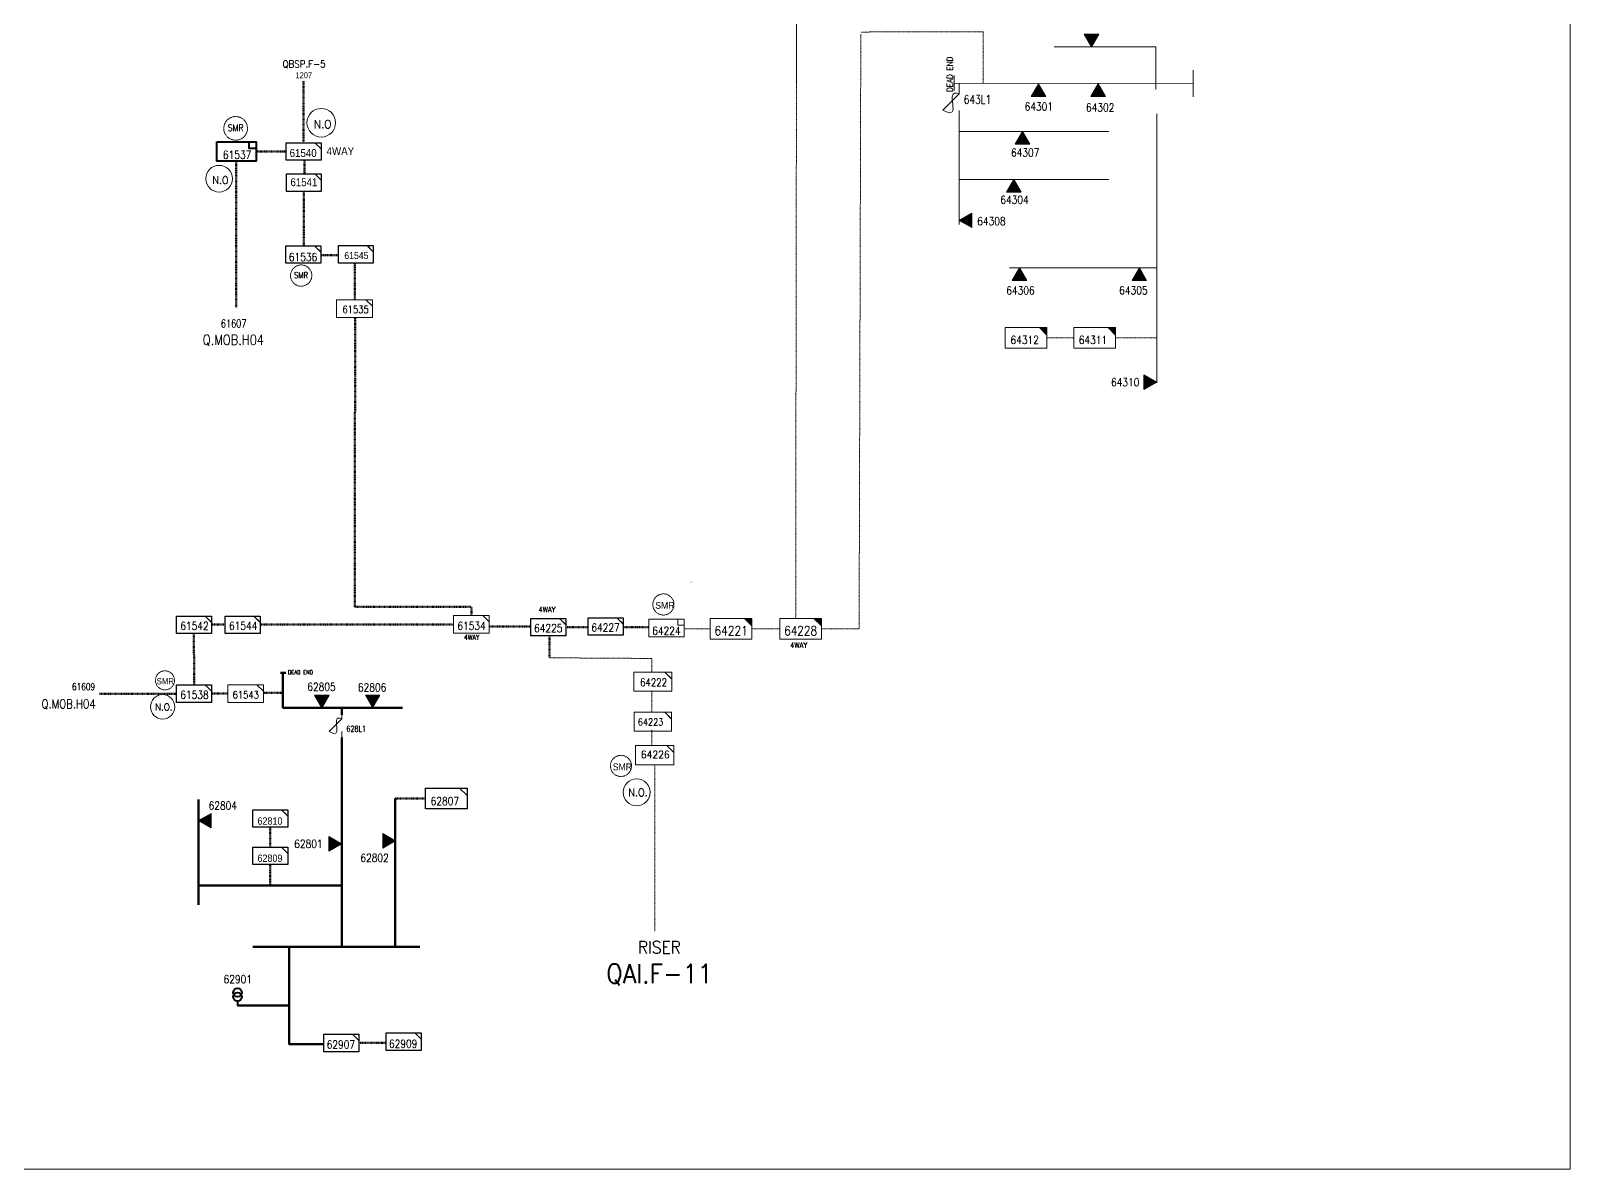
# Model space of a CAD drawing. Header units: metres. Extents: x 65984 to 144644, y -19036 to 23726.
# Drawn here: x 91086 to 92260, y 9464 to 10333 of the extents above; entities that cross this region are included whole.
import ezdxf
from ezdxf.enums import TextEntityAlignment as Align

# ---------------------------------------------------------------- set-up
doc = ezdxf.new("R2010")
doc.units = ezdxf.units.M
doc.header["$MEASUREMENT"] = 0
doc.linetypes.add('( Center )', pattern=[2, 1.25, -0.25, 0.25, -0.25])
doc.linetypes.add('DGN Style 3', pattern=[0.013877, 0, -0.013877])
doc.layers.get('0').update_dxf_attribs({"color": 95, "lineweight": 40})
for name, color, linetype, lineweight in [('d_switch', 95, 'Continuous', 40), ('d_tf', 1, 'Continuous', 40), ('d_tf no', 6, 'Continuous', 40), ('d_ug cable', 95, 'Continuous', 40), ('d_ug main line', 95, 'Continuous', 40), ('d_village name', 7, 'Continuous', 40), ('fedr no', 95, 'Continuous', 40), ('O H MAIN FEEDER', 4, 'Continuous', 100), ('SW N O', 114, 'Continuous', 30)]:
    doc.layers.add(name, color=color, linetype=linetype, lineweight=lineweight)
doc.styles.add('Style-msdefault', font='msdefault.shx')
doc.styles.add('Style-simplex', font='simplex.shx')
doc.styles.add('Style-STANDARD', font='STANDARD.shx')

# ---------------------------------------------------------------- blocks, each defined once
blk = doc.blocks.new('TRANS_2_2')
at = {"color": 0, "linetype": 'Continuous', "lineweight": -2, "ltscale": 500, "flags": 128}
blk.add_lwpolyline([(8668600, 4991700), (8668600, -5008300), (9500, -8300)], close=True, dxfattribs=at)
at = {"color": 0, "linetype": 'Continuous', "lineweight": -2, "ltscale": 500}
blk.add_solid([(8668600, 4991700), (8668600, -5008300), (9500, -8300)], dxfattribs=at)
blk = doc.blocks.new('FUSE01_1')
at = {"color": 0, "linetype": 'ByBlock', "lineweight": -2, "ltscale": 500}
blk.add_line((0, -8575), (0, -11275), dxfattribs=at)
at = {"color": 0, "linetype": 'ByBlock', "lineweight": -2, "ltscale": 500, "flags": 128}
blk.add_lwpolyline([(0, 25), (0, -2875), (-5600, -8475)], dxfattribs=at)
at = {"color": 0, "linetype": 'ByBlock', "lineweight": -2, "ltscale": 500}
blk.add_open_spline([(-5600, -8475), (1700, -12675), (-5800, -675), (0, -2875)], degree=3, dxfattribs=at)
blk = doc.blocks.new('TF_2_3')
at = {"layer": 'd_village name', "color": 0, "linetype": 'Continuous', "lineweight": -2, "ltscale": 500}
blk.add_line((3150, 2475), (4950, 675), dxfattribs=at)
blk.add_3dface([(-5050, 2475), (4950, 2475), (4950, -2525), (-5050, -2525)], dxfattribs=at)
blk = doc.blocks.new('exist.us-1000kva_1_2')
at = {"layer": 'd_village name', "color": 0, "linetype": 'Continuous', "lineweight": -2, "ltscale": 500, "flags": 128}
blk.add_lwpolyline([(19997, 6459), (16400, 10000), (20000, 10000)], close=True, dxfattribs=at)
at = {"layer": 'd_village name', "color": 0, "linetype": 'Continuous', "lineweight": -2, "ltscale": 500, "extrusion": (0, 0, -1)}
blk.add_solid([(-19997, 6459), (-16400, 10000), (-20000, 10000)], dxfattribs=at)
at = {"layer": 'd_village name', "color": 0, "linetype": 'DGN Style 3', "lineweight": -2, "ltscale": 500, "xscale": 2, "yscale": 2}
blk.add_blockref('TF_2_3', (10100, 5050), dxfattribs=at)
blk = doc.blocks.new('TF3_3_2')
at = {"layer": 'd_village name', "color": 0, "linetype": 'Continuous', "lineweight": -2, "ltscale": 500}
for p, q in [((5650, 4500), (9150, 4500)), ((9150, 4500), (9150, 1000))]:
    blk.add_line(p, q, dxfattribs=at)
at = {"layer": 'd_village name', "color": 0, "linetype": 'Continuous', "lineweight": -2, "ltscale": 500, "flags": 128}
blk.add_lwpolyline([(9150, 1000), (5650, 1000), (5650, 4500)], dxfattribs=at)
at = {"layer": 'd_village name', "color": 0, "linetype": 'Continuous', "lineweight": -2, "ltscale": 500}
blk.add_3dface([(-10850, 4500), (9150, 4500), (9150, -5500), (-10850, -5500)], dxfattribs=at)
blk = doc.blocks.new('TF_1_3')
at = {"layer": 'd_village name', "color": 0, "linetype": 'Continuous', "lineweight": -2, "ltscale": 500}
blk.add_line((3150, 2475), (4950, 675), dxfattribs=at)
blk.add_3dface([(-5050, 2475), (4950, 2475), (4950, -2525), (-5050, -2525)], dxfattribs=at)
blk = doc.blocks.new('TF3_3_1')
at = {"layer": 'd_village name', "color": 0, "linetype": 'Continuous', "lineweight": -2, "ltscale": 500}
for p, q in [((5650, 4500), (9150, 4500)), ((9150, 4500), (9150, 1000))]:
    blk.add_line(p, q, dxfattribs=at)
at = {"layer": 'd_village name', "color": 0, "linetype": 'Continuous', "lineweight": -2, "ltscale": 500, "flags": 128}
blk.add_lwpolyline([(9150, 1000), (5650, 1000), (5650, 4500)], dxfattribs=at)
at = {"layer": 'd_village name', "color": 0, "linetype": 'Continuous', "lineweight": -2, "ltscale": 500}
blk.add_3dface([(-10850, 4500), (9150, 4500), (9150, -5500), (-10850, -5500)], dxfattribs=at)
blk = doc.blocks.new('TRANS_2_1')
at = {"color": 0, "linetype": 'Continuous', "lineweight": 0, "ltscale": 500, "flags": 128}
blk.add_lwpolyline([(8668600, 4991700), (8668600, -5008300), (9500, -8300)], close=True, dxfattribs=at)
at = {"color": 0, "linetype": 'Continuous', "lineweight": 0, "ltscale": 500}
blk.add_solid([(8668600, 4991700), (8668600, -5008300), (9500, -8300)], dxfattribs=at)
blk = doc.blocks.new('TF_2_2')
at = {"layer": 'd_village name', "color": 0, "linetype": 'Continuous', "lineweight": 30, "ltscale": 500}
blk.add_line((3150, 2475), (4950, 675), dxfattribs=at)
blk.add_3dface([(-5050, 2475), (4950, 2475), (4950, -2525), (-5050, -2525)], dxfattribs=at)
blk = doc.blocks.new('TFU_1_1')
at = {"layer": 'd_switch', "color": 0, "linetype": 'Continuous', "lineweight": 40, "ltscale": 500}
blk.add_line((0, 5000), (0, 0), dxfattribs=at)
for centre in [(0, 15000), (0, 10000)]:
    blk.add_circle(centre, 5000, dxfattribs=at)
blk = doc.blocks.new('*U4380')
at = {"color": 126, "linetype": 'Continuous', "lineweight": 13, "ltscale": 0.802897, "flags": 128}
blk.add_lwpolyline([(25.7, 3.7), (16.4, 12.8), (25.7, 12.8)], close=True, dxfattribs=at)
at = {"color": 126, "linetype": 'Continuous', "lineweight": 13, "ltscale": 0.747785, "xscale": 0.005131051796615937, "yscale": 0.005131051796615937, "zscale": 0.005627819386661249}
blk.add_blockref('TF_1_3', (0.3, 0.1), dxfattribs=at)
blk = doc.blocks.new('TF_1_1')
at = {"layer": 'd_village name', "color": 0, "linetype": 'Continuous', "lineweight": 30, "ltscale": 500}
blk.add_line((3150, 2475), (4950, 675), dxfattribs=at)
blk.add_3dface([(-5050, 2475), (4950, 2475), (4950, -2525), (-5050, -2525)], dxfattribs=at)
blk = doc.blocks.new('*U4381')
at = {"color": 126, "linetype": 'Continuous', "lineweight": 0, "ltscale": 0.761152, "flags": 128}
blk.add_lwpolyline([(25.7, 3.7), (16.4, 12.8), (25.7, 12.8)], close=True, dxfattribs=at)
at = {"color": 126, "linetype": 'Continuous', "lineweight": 30, "ltscale": 0.708905, "xscale": 0.005131051796615937, "yscale": 0.005131051796615937, "zscale": 0.006090799397692376}
blk.add_blockref('TF_1_1', (0.3, 0.1), dxfattribs=at)
blk = doc.blocks.new('*U4382')
at = {"color": 2, "linetype": 'Continuous', "lineweight": 0, "ltscale": 0.761152, "flags": 128}
blk.add_lwpolyline([(25.7, 3.7), (16.4, 12.8), (25.7, 12.8)], close=True, dxfattribs=at)
at = {"color": 2, "linetype": 'Continuous', "lineweight": 30, "ltscale": 0.708905, "xscale": 0.005131051796615937, "yscale": 0.005131051796615937, "zscale": 0.006090799397692376}
blk.add_blockref('TF_1_1', (0.3, 0.1), dxfattribs=at)
blk = doc.blocks.new('*U4384')
at = {"color": 126, "linetype": 'Continuous', "lineweight": 13, "ltscale": 0.795889, "flags": 128}
blk.add_lwpolyline([(25.7, 3.7), (16.4, 12.8), (25.7, 12.8)], close=True, dxfattribs=at)
at = {"color": 126, "linetype": 'Continuous', "lineweight": 13, "ltscale": 0.741257, "xscale": 0.005131051796615937, "yscale": 0.005131051796615937, "zscale": 0.005707405050322759}
blk.add_blockref('TF_1_3', (0.3, 0.1), dxfattribs=at)
blk = doc.blocks.new('*U4385')
at = {"color": 2, "linetype": 'Continuous', "lineweight": 13, "ltscale": 0.781602, "flags": 128}
blk.add_lwpolyline([(25.7, 3.7), (16.4, 12.8), (25.7, 12.8)], close=True, dxfattribs=at)
at = {"color": 2, "linetype": 'Continuous', "lineweight": 13, "ltscale": 0.727951, "xscale": 0.005131051796615937, "yscale": 0.005131051796615937, "zscale": 0.005014204506834509}
blk.add_blockref('TF_1_3', (0.3, 0.1), dxfattribs=at)
blk = doc.blocks.new('*U4386')
at = {"color": 126, "linetype": 'Continuous', "lineweight": 0, "ltscale": 0.733414, "flags": 128}
blk.add_lwpolyline([(25.7, 3.7), (16.4, 12.8), (25.7, 12.8)], close=True, dxfattribs=at)
at = {"color": 126, "linetype": 'Continuous', "lineweight": 30, "ltscale": 0.683071, "xscale": 0.005131051796615937, "yscale": 0.005131051796615937, "zscale": 0.00550740581934098}
blk.add_blockref('TF_1_1', (0.3, 0.1), dxfattribs=at)
blk = doc.blocks.new('*U4387')
at = {"layer": 'SW N O', "color": 3, "lineweight": 13, "ltscale": 0.426762}
blk.add_circle((0, 0), 16.8, dxfattribs=at)
at = {"layer": 'SW N O', "color": 3, "lineweight": 13, "style": 'Style-STANDARD'}
blk.add_text('N.O.', height=9.6, dxfattribs=at).set_placement((1.7, -0.2), align=Align.MIDDLE_CENTER)
blk = doc.blocks.new('*U4388')
at = {"layer": 'SW N O', "color": 3, "lineweight": 13, "ltscale": 0.426762}
blk.add_circle((0, 0), 16.8, dxfattribs=at)
at = {"layer": 'SW N O', "color": 3, "lineweight": 13, "insert": (1.7, -1.8), "char_height": 9.6, "attachment_point": 5, "line_spacing_factor": 0.6, "style": 'Style-STANDARD'}
blk.add_mtext('N.O ', dxfattribs=at)
blk = doc.blocks.new('*U4397')
at = {"layer": 'SW N O', "color": 3, "lineweight": 13, "ltscale": 0.426762}
blk.add_circle((0, 0), 16.8, dxfattribs=at)
at = {"layer": 'SW N O', "color": 3, "lineweight": 13, "insert": (1.7, -1.8), "char_height": 9.6, "attachment_point": 5, "line_spacing_factor": 0.6, "style": 'Style-STANDARD'}
blk.add_mtext('N.O ', dxfattribs=at)
blk = doc.blocks.new('*U4398')
at = {"layer": 'SW N O', "color": 3, "lineweight": 13, "ltscale": 0.426762}
blk.add_circle((0, 0), 16.8, dxfattribs=at)
at = {"layer": 'SW N O', "color": 3, "lineweight": 13, "style": 'Style-STANDARD'}
blk.add_text('N.O.', height=9.6, dxfattribs=at).set_placement((1.7, -0.2), align=Align.MIDDLE_CENTER)

msp = doc.modelspace()

# ---------------------------------------------------------------- linework, layer by layer
at = {"color": 126, "linetype": 'DGN Style 3', "lineweight": 13}
for p, q in [((91719, 10329.9), (91717.7, 9876.2)), ((91719, 10331.6), (91812.3, 10331.7)), ((91812.3, 10331.7), (91812.2, 10292.4)), ((91669.3, 9884.3), (91669.9, 10292.6)), ((91881.6, 10098.2), (91861, 10098.2)), ((91944.7, 10098.2), (91913.3, 10098.2)), ((91604.2, 9876.4), (91584.2, 9876.3)), ((91657.2, 9876.4), (91635.9, 9876.4)), ((91717.2, 9876.2), (91688.9, 9876.2)), ((91481.6, 9854.2), (91559.6, 9853.7)), ((91559.6, 9843.2), (91559.6, 9853.7)), ((91559.7, 9812.7), (91559.6, 9828.7)), ((91559.7, 9787.2), (91559.7, 9799.5)), ((91559.7, 9787.2), (91559.7, 9798.4)), ((91561.8, 9645.4), (91561.8, 9772.6))]:
    msp.add_line(p, q, dxfattribs=at)
at = {"color": 126, "linetype": 'Continuous', "lineweight": 13, "ltscale": 0.554791}
for p, q in [((91866.5, 10320.3), (91944.1, 10320.3)), ((91944.1, 10320.3), (91944.1, 10287.7)), ((91794.1, 10292.5), (91794.1, 10287.2)), ((91794.1, 10269.6), (91794.1, 10184.7)), ((91944.7, 10269.2), (91944.7, 10064)), ((91794.1, 10255.7), (91908.3, 10255.7)), ((91794.1, 10219.1), (91908.3, 10219.1)), ((91944.7, 10151.7), (91832.3, 10151.7))]:
    msp.add_line(p, q, dxfattribs=at)
at = {"color": 6, "linetype": 'DGN Style 3', "lineweight": 140}
msp.add_line((91293.8, 10247.5), (91293.8, 10294.3), dxfattribs=at)
at = {"color": 126, "linetype": 'DGN Style 3', "lineweight": 140}
for p, q in [((91257.7, 10240.5), (91280.5, 10240.5)), ((91242.5, 10233.1), (91242.4, 10121.5)), ((91294.7, 10233.7), (91294.7, 10223.3)), ((91294.1, 10168.7), (91294.1, 10210)), ((91307.9, 10161.4), (91320.3, 10161.4)), ((91333, 10127.4), (91333.1, 10155.3)), ((91333.2, 10113.6), (91333.2, 10068.4)), ((91332.9, 9893.2), (91333.2, 10068.4)), ((91332.9, 9893.2), (91421.9, 9893.2)), ((91421.9, 9893.1), (91421.9, 9886.5)), ((91234, 9879.5), (91223.7, 9879.5)), ((91408.2, 9879.7), (91261.1, 9879.5)), ((91467, 9878.2), (91435.5, 9878.2)), ((91511, 9877.6), (91494.1, 9877.6)), ((91557.4, 9877.6), (91537.7, 9877.6)), ((91210.4, 9833.5), (91210.3, 9872.7)), ((91481.6, 9854.2), (91481.5, 9870.4)), ((91210.4, 9834.5), (91210.4, 9843.1)), ((91197, 9826.6), (91138.3, 9826.6)), ((91236.2, 9826.9), (91223.6, 9826.9)), ((91278.4, 9827.5), (91263.3, 9827.5)), ((91363.9, 9746.8), (91387.3, 9746.8)), ((91268.5, 9709.8), (91268.5, 9724.9)), ((91268.5, 9680.6), (91268.5, 9696.5)), ((91336, 9560.4), (91356.9, 9560.4))]:
    msp.add_line(p, q, dxfattribs=at)
at = {"color": 126, "linetype": 'Continuous', "lineweight": 100, "ltscale": 0.449381}
msp.add_line((91280.3, 9842.8), (91276.2, 9842.8), dxfattribs=at)
at = {"color": 126, "linetype": 'Continuous', "lineweight": 100, "ltscale": 0.554791}
msp.add_line((91283, 9588.9), (91243.5, 9588.9), dxfattribs=at)
at = {"color": 126, "linetype": 'Continuous', "lineweight": 13, "ltscale": 0.554791, "flags": 128}
msp.add_lwpolyline([(91589.4, 9912), (91589.7, 9912)], dxfattribs=at)
at = {"color": 126, "linetype": 'Continuous', "lineweight": 100, "ltscale": 0.554791, "flags": 128}
msp.add_lwpolyline([(91323.1, 9816.1), (91323.1, 9810.6)], dxfattribs=at)
at = {"layer": 'd_ug cable', "color": 2, "linetype": 'DGN Style 3', "lineweight": 13}
for centre, radius in [((91242.1, 10258.1), 9.04), ((91292.1, 10145.8), 8.13), ((91568.4, 9894.9), 8.07), ((91188.2, 9837), 7.27), ((91536, 9771.7), 8.07)]:
    msp.add_circle(centre, radius, dxfattribs=at)
at = {"layer": 'd_ug main line', "color": 126, "linetype": '( Center )', "lineweight": 140, "ltscale": 3.822, "flags": 128}
msp.add_lwpolyline([(91283, 9570.7), (91283, 9559.4), (91309.3, 9559.4)], dxfattribs=at)
at = {"layer": 'O H MAIN FEEDER', "color": 126, "lineweight": 13, "ltscale": 0.554791}
for p, q in [((91669.9, 10292.5), (91669.9, 10356.1)), ((91669.9, 10292.5), (91669.9, 10292.5)), ((91790.3, 10292.4), (91972.5, 10292.5))]:
    msp.add_line(p, q, dxfattribs=at)
at = {"layer": 'O H MAIN FEEDER', "color": 126, "lineweight": 13, "ltscale": 0.499312}
msp.add_line((91790.3, 10287), (91790.3, 10298.4), dxfattribs=at)
at = {"layer": 'O H MAIN FEEDER', "color": 126, "lineweight": 211, "ltscale": 0.554791}
for p, q in [((91363.9, 9633.7), (91363.9, 9746.8)), ((91213.8, 9680.6), (91213.8, 9665.8)), ((91323.8, 9633.7), (91255.1, 9633.7)), ((91283, 9633.7), (91283, 9570.7))]:
    msp.add_line(p, q, dxfattribs=at)
at = {"layer": 'O H MAIN FEEDER', "color": 140, "lineweight": 13, "ltscale": 0.498271, "flags": 128}
msp.add_lwpolyline([(90214.9, 11055.8), (92260.1, 11055.8), (92260.1, 9464.1), (90214.9, 9464.1)], close=True, dxfattribs=at)
at = {"layer": 'O H MAIN FEEDER', "color": 126, "lineweight": 13, "ltscale": 0.554791, "flags": 128}
msp.add_lwpolyline([(91972.5, 10292.5), (91972.5, 10302.4), (91972.5, 10282.1)], dxfattribs=at)
at = {"layer": 'O H MAIN FEEDER', "color": 126, "lineweight": 211, "ltscale": 0.554791, "flags": 128}
for points in [[(91278.2, 9842.8), (91278.2, 9816.1), (91369.3, 9816.1)], [(91323.1, 9680.6), (91213.8, 9680.6), (91213.8, 9746)], [(91323.1, 9636.2), (91323.1, 9633.7), (91382.7, 9633.7)], [(91283, 9570.7), (91283, 9559.4), (91309.3, 9559.4)]]:
    msp.add_lwpolyline(points, dxfattribs=at)
at = {"layer": 'O H MAIN FEEDER', "color": 126, "lineweight": 211, "ltscale": 0.499312, "flags": 128}
msp.add_lwpolyline([(91323.1, 9793.3), (91323.1, 9636.2)], dxfattribs=at)

# ---------------------------------------------------------------- block references
at = {"color": 7, "linetype": 'Continuous', "lineweight": 13, "ltscale": 0.554791, "xscale": 0.002219163786614169, "yscale": 0.002219163786614169, "zscale": 0.002219163786614169}
msp.add_blockref('FUSE01_1', (91794.1, 10290.8), dxfattribs=at)
at = {"color": 2, "linetype": 'Continuous', "lineweight": 40, "ltscale": 0.763473, "xscale": 0.001495306427638964, "yscale": 0.001495306427638964, "zscale": 0.001586295911689629, "rotation": 359.9999999999999}
msp.add_blockref('TF3_3_1', (91244, 10241.2), dxfattribs=at)
at = {"color": 126, "linetype": 'Continuous', "lineweight": 30, "ltscale": 0.708905, "xscale": 0.5210160452929337, "yscale": 0.5210160452929337, "zscale": 0.5210160452929337}
for p in [(91293.9, 10240.5), (91210.3, 9879.4), (91247.4, 9879.4), (91480.6, 9877.6), (91524.4, 9878.1), (91268.5, 9731.6), (91268.5, 9703.1), (91322.6, 9560.4), (91370.3, 9561.4)]:
    msp.add_blockref('*U4381', p, dxfattribs=at)
at = {"color": 126, "linetype": 'Continuous', "lineweight": 30, "ltscale": 0.683071, "xscale": 0.5185860434221998, "yscale": 0.5185860434221998, "zscale": 0.5185860434221998}
for p in [(91294.1, 10216.7), (91333.8, 10162)]:
    msp.add_blockref('*U4386', p, dxfattribs=at)
at = {"color": 2, "linetype": 'Continuous', "lineweight": 30, "ltscale": 0.708905, "xscale": 0.5210160452929337, "yscale": 0.5210160452929337, "zscale": 0.5210160452929337}
for p in [(91293.8, 10161.9), (91210.3, 9826.8)]:
    msp.add_blockref('*U4382', p, dxfattribs=at)
at = {"color": 126, "linetype": 'Continuous', "lineweight": 13, "ltscale": 0.718001, "xscale": 0.002725925792092839, "yscale": 0.002725925792092839, "zscale": 0.003173404214858264}
for p in [(91332.9, 10120.6), (91422, 9879.8), (91249.8, 9826.9)]:
    msp.add_blockref('TF_1_3', p, dxfattribs=at)
at = {"color": 126, "linetype": 'DGN Style 3', "lineweight": 13, "ltscale": 0.793351, "xscale": 0.001586702107429132, "yscale": 0.001586702107429132, "zscale": 0.001586702107429132, "rotation": 359.9999999999999}
for p in [(91829.2, 10090.3), (91881.6, 10090.3), (91604.2, 9868.4), (91657.2, 9868.4)]:
    msp.add_blockref('exist.us-1000kva_1_2', p, dxfattribs=at)
at = {"color": 2, "linetype": 'Continuous', "lineweight": 13, "ltscale": 0.710925, "xscale": 0.001342414890680231, "yscale": 0.001342414890680231, "zscale": 0.001586295911689629, "rotation": 359.9999999999999}
msp.add_blockref('TF3_3_2', (91571.9, 9877.7), dxfattribs=at)
at = {"color": 126, "linetype": 'Continuous', "lineweight": 13, "ltscale": 0.747785, "xscale": 0.5638781198948377, "yscale": 0.5638781198948377, "zscale": 0.5638781198948377}
msp.add_blockref('*U4380', (91560.3, 9836), dxfattribs=at)
at = {"color": 126, "linetype": 'Continuous', "lineweight": 13, "ltscale": 0.741257, "xscale": 0.5560152445600134, "yscale": 0.5560152445600134, "zscale": 0.5560152445600134}
msp.add_blockref('*U4384', (91560.3, 9805.5), dxfattribs=at)
at = {"color": 2, "linetype": 'Continuous', "lineweight": 13, "ltscale": 0.727951, "xscale": 0.5695945966064084, "yscale": 0.5695945966064084, "zscale": 0.5695945966064084}
msp.add_blockref('*U4385', (91561.7, 9779.9), dxfattribs=at)
at = {"color": 126, "linetype": 'DGN Style 3', "lineweight": 106, "ltscale": 0.793351, "xscale": 0.003173404214858264, "yscale": 0.003173404214858264, "zscale": 0.003173404214858264, "rotation": 359.9999999999999}
msp.add_blockref('TF_2_2', (91402.9, 9746.9), dxfattribs=at)
at = {"color": 126, "linetype": 'Continuous', "lineweight": 40, "ltscale": 0.554791, "xscale": 0.0006657491359842506, "yscale": 0.0006657491359842506, "zscale": 0.0006657491359842506, "rotation": 359.9999999999999}
msp.add_blockref('TFU_1_1', (91243.5, 9588.9), dxfattribs=at)
at = {"layer": 'd_tf', "color": 126, "linetype": 'Continuous', "lineweight": 13, "ltscale": 0.554791, "xscale": 1.109581893307084e-06, "yscale": 1.109581893307084e-06, "zscale": 1.109581893307084e-06}
for p, rotation in [((91895, 10320.3), 89.99999999999997), ((91854.5, 10291.9), 270.0000000000001), ((91900.1, 10292), 270.0000000000001), ((91842.4, 10255.7), 270.0000000000001), ((91835.8, 10219.1), 270.0000000000001), ((91794.1, 10187.9), 359.9999999999999), ((91840.1, 10151.7), 270.0000000000001), ((91931.5, 10151.7), 270.0000000000001), ((91944.6, 10064.4), 179.9999999999999)]:
    msp.add_blockref('TRANS_2_2', p, dxfattribs=dict(at, rotation=rotation))
at = {"layer": 'd_tf', "color": 126, "linetype": 'Continuous', "lineweight": 0, "ltscale": 0.554791, "xscale": 1.109581893307084e-06, "yscale": 1.109581893307084e-06, "zscale": 1.109581893307084e-06}
for p, rotation in [((91307.8, 9816.1), 89.99999999999999), ((91346.6, 9816.2), 89.99999999999999), ((91322.9, 9712.3), 180), ((91363.9, 9714.5), 180)]:
    msp.add_blockref('TRANS_2_1', p, dxfattribs=dict(at, rotation=rotation))
at = {"layer": 'd_tf', "color": 7, "linetype": 'Continuous', "lineweight": 0, "ltscale": 0.554791, "xscale": 0.001714560151718075, "yscale": 0.001714560151718075, "zscale": 4.833714482961518e-12, "rotation": 359.9999999999999}
msp.add_blockref('FUSE01_1', (91323.1, 9812.6), dxfattribs=at)
at = {"layer": 'd_tf', "color": 126, "linetype": 'Continuous', "lineweight": 0, "ltscale": 0.554791, "xscale": 1.109581893307084e-06, "yscale": 1.109581893307084e-06, "zscale": 1.109581893307084e-06}
msp.add_blockref('TRANS_2_1', (91213.8, 9730), dxfattribs=at)
at = {"layer": 'SW N O', "color": 3, "lineweight": 13}
for name, p, xscale, yscale, zscale in [('*U4397', (91307.4, 10262.4), 0.651207375083632, 0.651207375083632, 0.651207375083632), ('*U4388', (91229.5, 10219.7), 0.6054429917060489, 0.6054429917060489, 0.6054429917060489), ('*U4398', (91186.4, 9816.8), 0.5537216639917372, 0.5537216639917372, 0.5537216639917372), ('*U4387', (91548, 9751.6), 0.6152462933241524, 0.6152462933241524, 0.6152462933241524)]:
    msp.add_blockref(name, p, dxfattribs=dict(at, xscale=xscale, yscale=yscale, zscale=zscale))

# ---------------------------------------------------------------- texts
at = {"color": 7, "linetype": 'Continuous', "lineweight": 13, "style": 'Style-STANDARD', "width": 0.833333}
msp.add_text('643L1', height=6.66, dxfattribs=at).set_placement((91808, 10280.2), align=Align.MIDDLE_CENTER)
at = {"color": 7, "linetype": 'Continuous', "lineweight": 80, "ltscale": 0.9, "insert": (91240.6, 10109.2), "char_height": 5.992, "attachment_point": 5, "line_spacing_factor": 0.6, "style": 'Style-STANDARD'}
msp.add_mtext('\\H1x;\\W0.833333;61607', dxfattribs=at)
at = {"color": 7, "linetype": 'Continuous', "lineweight": 80, "ltscale": 0.81, "insert": (91126.1, 9832.1), "char_height": 5.393, "attachment_point": 5, "line_spacing_factor": 0.6, "style": 'Style-STANDARD'}
msp.add_mtext('\\H1x;\\W0.833333;61609', dxfattribs=at)
at = {"layer": 'd_tf no', "color": 2, "linetype": 'Continuous', "lineweight": 13, "ltscale": 0.821002, "style": 'Style-simplex', "width": 0.909091}
msp.add_text('DEAD END', height=4.4, rotation=90, dxfattribs=at).set_placement((91786.9, 10299.3), align=Align.MIDDLE_CENTER)
at = {"layer": 'd_tf no', "color": 7, "linetype": 'Continuous', "lineweight": 40, "ltscale": 0.827872, "style": 'Style-msdefault', "width": 0.909091}
msp.add_text('1207', height=4.53, dxfattribs=at).set_placement((91294.1, 10298.6), align=Align.MIDDLE_CENTER)
at = {"layer": 'd_tf no', "color": 126, "linetype": 'Continuous', "lineweight": 13, "style": 'Style-STANDARD', "width": 0.909091}
for s, height, p in [('64301', 6.1, (91854.8, 10274.7)), ('64302', 6.1, (91901.6, 10274)), ('64307', 6.1, (91844.4, 10239.6)), ('64304', 6.1, (91836.3, 10203.6)), ('64308', 6.1, (91818.6, 10187.3)), ('64306', 6.1, (91840.8, 10134.4)), ('64305', 6.1, (91926.9, 10134.5)), ('64312', 6.1, (91844, 10096.7)), ('64311', 6.1, (91896.1, 10096.7)), ('64310', 6.1, (91920.7, 10064.4)), ('61534', 6.1, (91422.1, 9878.6)), ('64222', 5.79, (91560.9, 9835.5))]:
    msp.add_text(s, height=height, dxfattribs=at).set_placement(p, align=Align.MIDDLE_CENTER)
at = {"layer": 'd_tf no', "color": 2, "linetype": 'Continuous', "lineweight": 40, "style": 'Style-STANDARD', "width": 0.909091}
for s, p in [('61537', (91243.2, 10237.9)), ('61536', (91293.5, 10159.9)), ('61538', (91210.7, 9826))]:
    msp.add_text(s, height=6.1, dxfattribs=at).set_placement(p, align=Align.MIDDLE_CENTER)
at = {"layer": 'd_tf no', "color": 126, "linetype": 'Continuous', "lineweight": 40}
for s, height, style, width, p in [('61540', 6.1, 'Style-msdefault', 0.909091, (91293.6, 10239.3)), ('61542', 6.1, 'Style-STANDARD', 0.909091, (91210.7, 9878.6)), ('61544', 6.1, 'Style-STANDARD', 0.909091, (91247.9, 9878.6)), ('64225', 6.1, 'Style-STANDARD', 0.909091, (91480.6, 9876.8)), ('64227', 6.1, 'Style-STANDARD', 0.909091, (91524.3, 9877.3)), ('62805', 6.1, 'Style-STANDARD', 0.909091, (91307.6, 9832.1)), ('62806', 6.1, 'Style-STANDARD', 0.909091, (91346.2, 9831.6)), ('628L1', 4.59, 'Style-STANDARD', 0.833333, (91334.1, 9800.1)), ('62807', 6.1, 'Style-STANDARD', 0.909091, (91401.7, 9744.9)), ('62804', 6.1, 'Style-STANDARD', 0.909091, (91232.3, 9741.5)), ('62810', 5.62, 'Style-msdefault', 0.909091, (91268.3, 9729.7)), ('62801', 6.1, 'Style-STANDARD', 0.909091, (91297.6, 9712.3)), ('62809', 5.62, 'Style-msdefault', 0.909091, (91268.3, 9701.3)), ('62802', 6.1, 'Style-STANDARD', 0.909091, (91348.1, 9701.6)), ('62901', 6.1, 'Style-STANDARD', 0.909091, (91243.7, 9609)), ('62907', 6.1, 'Style-STANDARD', 0.909091, (91322.4, 9559.2)), ('62909', 6.1, 'Style-STANDARD', 0.909091, (91369.9, 9559.8))]:
    msp.add_text(s, height=height, dxfattribs=dict(at, style=style, width=width)).set_placement(p, align=Align.MIDDLE_CENTER)
at = {"layer": 'd_tf no', "color": 7, "linetype": 'Continuous', "lineweight": 40, "style": 'Style-msdefault', "width": 0.909091}
msp.add_text('4WAY', height=6.1, dxfattribs=at).set_placement((91322, 10240.7), align=Align.MIDDLE_CENTER)
at = {"layer": 'd_tf no', "color": 126, "linetype": 'Continuous', "lineweight": 40, "ltscale": 0.963064, "style": 'Style-msdefault', "width": 0.909091}
msp.add_text('61541', height=6.07, dxfattribs=at).set_placement((91294.2, 10217), align=Align.MIDDLE_CENTER)
at = {"layer": 'd_tf no', "color": 126, "linetype": 'Continuous', "lineweight": 40, "ltscale": 0.896571, "style": 'Style-msdefault', "width": 0.909091}
msp.add_text('61545', height=5.44, dxfattribs=at).set_placement((91334.2, 10161.1), align=Align.MIDDLE_CENTER)
at = {"layer": 'd_tf no', "color": 7, "linetype": 'Continuous', "lineweight": 13, "ltscale": 0.793038, "style": 'Style-simplex', "width": 0.909091}
for p in [(91479.6, 9891), (91671.6, 9863.9)]:
    msp.add_text('4WAY', height=4.21, dxfattribs=at).set_placement(p, align=Align.MIDDLE_CENTER)
at = {"layer": 'd_tf no', "color": 1, "linetype": 'Continuous', "lineweight": 13, "style": 'Style-msdefault', "width": 0.947368}
for height, p in [(5.2, (91562.2, 9896.8)), (4.68, (91181.9, 9838.7)), (5.2, (91529.8, 9773.6))]:
    msp.add_text('SMR', height=height, dxfattribs=at).set_placement(p, align=Align.TOP_LEFT)
at = {"layer": 'd_tf no', "color": 2, "linetype": 'Continuous', "lineweight": 13, "style": 'Style-STANDARD', "width": 0.909091}
msp.add_text('64224', height=6.1, dxfattribs=at).set_placement((91570.7, 9874.8), align=Align.MIDDLE_CENTER)
at = {"layer": 'd_tf no', "color": 126, "linetype": 'Continuous', "lineweight": 13, "ltscale": 1.110935, "style": 'Style-STANDARD', "width": 0.909091}
for s, p in [('64221', (91620.1, 9874.9)), ('64228', (91673.1, 9874.9))]:
    msp.add_text(s, height=7.12, dxfattribs=at).set_placement(p, align=Align.MIDDLE_CENTER)
at = {"layer": 'd_tf no', "color": 7, "linetype": 'Continuous', "lineweight": 13, "ltscale": 0.713735, "style": 'Style-simplex', "width": 0.909091}
msp.add_text('4WAY', height=3.79, dxfattribs=at).set_placement((91422.2, 9869.8), align=Align.MIDDLE_CENTER)
at = {"layer": 'd_tf no', "color": 2, "linetype": 'Continuous', "lineweight": 13, "ltscale": 0.635536, "style": 'Style-simplex', "width": 0.909091}
msp.add_text('DEAD END', height=3.13, dxfattribs=at).set_placement((91291.5, 9843.2), align=Align.MIDDLE_CENTER)
at = {"layer": 'd_tf no', "color": 126, "linetype": 'Continuous', "lineweight": 13, "ltscale": 0.962342, "style": 'Style-STANDARD', "width": 0.909091}
msp.add_text('64223', height=5.47, dxfattribs=at).set_placement((91558.6, 9805.2), align=Align.MIDDLE_CENTER)
at = {"layer": 'd_tf no', "color": 2, "linetype": 'Continuous', "lineweight": 13, "ltscale": 0.954567, "style": 'Style-simplex', "width": 0.909091}
msp.add_text('64226', height=5.64, dxfattribs=at).set_placement((91562.2, 9780.4), align=Align.MIDDLE_CENTER)
at = {"layer": 'd_tf no', "color": 1, "linetype": 'Continuous', "lineweight": 40, "ltscale": 1.314967, "insert": (91242.1, 10258.5), "char_height": 5.154, "attachment_point": 5, "line_spacing_factor": 1.2, "style": 'Style-STANDARD'}
msp.add_mtext('\\H1x;\\W0.909091;SMR\\P', dxfattribs=at)
at = {"layer": 'd_tf no', "color": 1, "linetype": 'Continuous', "lineweight": 40, "ltscale": 1.18347, "insert": (91292, 10146.1), "char_height": 4.639, "attachment_point": 5, "line_spacing_factor": 1.2, "style": 'Style-STANDARD'}
msp.add_mtext('\\H1x;\\W0.909091;SMR\\P', dxfattribs=at)
at = {"layer": 'd_tf no', "color": 126, "linetype": 'Continuous', "lineweight": 13, "ltscale": 1.048188, "char_height": 5.671, "width": 16.559, "attachment_point": 5, "line_spacing_factor": 0.6, "style": 'Style-STANDARD'}
for s, insert in [('\\H1x;\\W0.909091;61535', (91333.6, 10120)), ('\\H1x;\\W0.909091;61543', (91249.8, 9826))]:
    msp.add_mtext(s, dxfattribs=dict(at, insert=insert))
at = {"layer": 'fedr no', "color": 55, "linetype": 'Continuous', "lineweight": 40, "attachment_point": 5, "style": 'Style-STANDARD'}
for s, insert, char_height in [('QBSP.F-5', (91294.3, 10306.9), 5.32), ('QAI.F-11', (91565.3, 9612.6), 14.62)]:
    msp.add_mtext(s, dxfattribs=dict(at, insert=insert, char_height=char_height))
at = {"layer": 'fedr no', "color": 6, "linetype": 'Continuous', "lineweight": 40, "attachment_point": 5, "line_spacing_factor": 1.428494, "style": 'Style-STANDARD'}
for insert, char_height in [((91240.4, 10096.4), 3.209), ((91114.7, 9818.7), 2.839)]:
    msp.add_mtext('\\Fsimplex;\\H2.38082x;\\W0.833333;\\C6;Q.MOB.H04', dxfattribs=dict(at, insert=insert, char_height=char_height))
at = {"layer": 'fedr no', "color": 7, "linetype": 'Continuous', "lineweight": 40, "insert": (91565.3, 9633.4), "char_height": 9.4, "attachment_point": 5, "style": 'Style-STANDARD'}
msp.add_mtext('RISER', dxfattribs=at)

doc.saveas('drawing.dxf')
